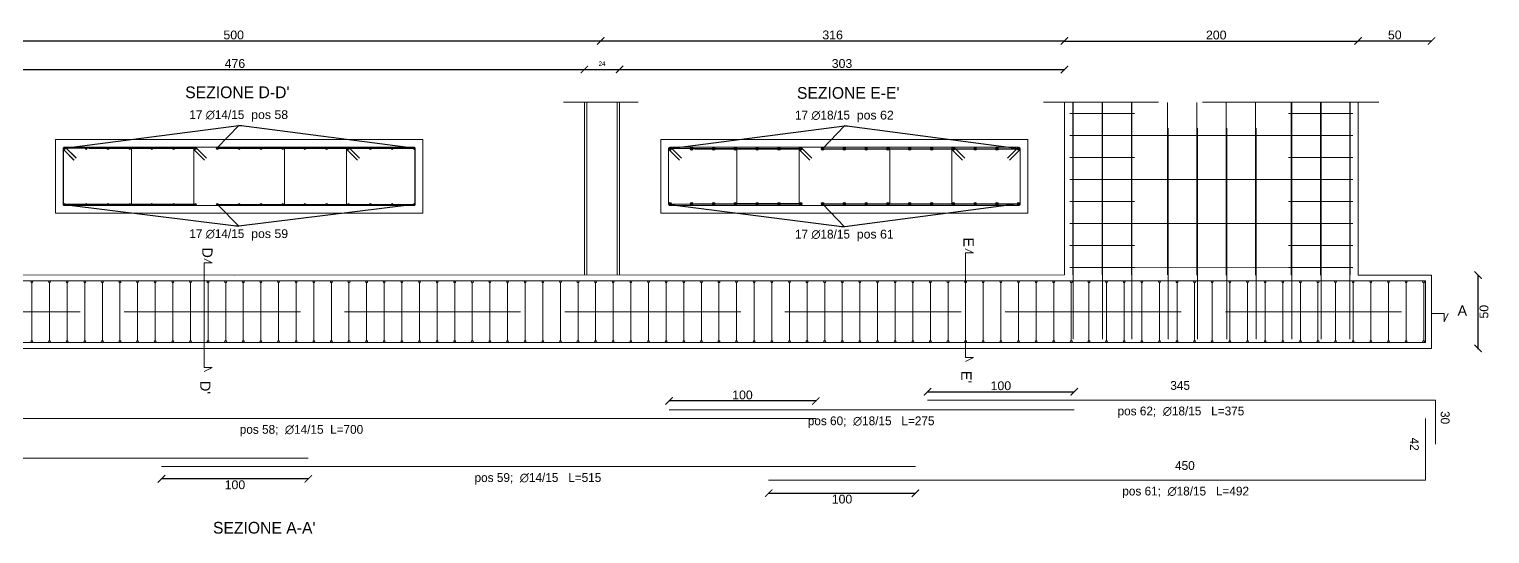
# Model space of a CAD drawing. Header units: millimetres. Extents: x 1415 to 3549, y 2194 to 4677.
# Drawn here: x 1766.54 to 1776.48, y 2323.26 to 2326.69 of the extents above; entities that cross this region are included whole.
import ezdxf
from ezdxf import colors
from ezdxf.entities.mleader import LeaderData, LeaderLine
from ezdxf.math import Vec2, Vec3

# ---------------------------------------------------------------- set-up
doc = ezdxf.new("R2010")
doc.units = ezdxf.units.MM
doc.linetypes.add('ACAD_ISO02W100', pattern=[15, 12, -3])
doc.layers.get('0').update_dxf_attribs({"plot": 0})
for name, color, linetype, lineweight in [('armature longitudinali', 5, 'Continuous', 9), ('Layer3', 7, 'Continuous', 15), ('Layer4', 7, 'Continuous', 15), ('quote', 252, 'Continuous', 5), ('sezione', 18, 'ACAD_ISO02W100', 20), ('staffe', 10, 'Continuous', 9)]:
    doc.layers.add(name, color=color, linetype=linetype, lineweight=lineweight)
doc.layers.add('linee invisibili', color=7, linetype='Continuous', plot=False)
doc.styles.add('per i setti', font='ARIALN.TTF')
doc.styles.get("Standard").update_dxf_attribs({"font": 'arial.ttf'})
doc.dimstyles.new('quote c.a 1 sezione setti', dxfattribs={"dimtxt": 0.03, "dimasz": 0.015, "dimexe": 0.0005, "dimexo": 0.0015, "dimgap": 0.025, "dimtad": 2, "dimtih": 1, "dimtoh": 1, "dimdec": 0, "dimlfac": 100, "dimzin": 0, "dimdsep": 46, "dimtxsty": 'Standard', "dimblk": 'ARCHTICK', "dimcen": 0, "dimclre": 252, "dimadec": 0, "dimazin": 2, "dimtfac": 1, "dimtdec": 0, "dimtofl": 0, "dimtmove": 0, "dimatfit": 3, "dimfxl": 0.0035, "dimfxlon": 1, "dimtolj": 1, "dimtzin": 0, "dimarcsym": 0})
doc.dimstyles.new('quote c.a 2', dxfattribs={"dimtxt": 0.06, "dimasz": 0.05, "dimexe": 0.0005, "dimexo": 0.0015, "dimgap": 0.01, "dimtad": 2, "dimdec": 0, "dimlfac": 100, "dimzin": 0, "dimdsep": 46, "dimtxsty": 'Standard', "dimblk": 'ARCHTICK', "dimcen": 0, "dimclre": 252, "dimadec": 0, "dimazin": 2, "dimtfac": 1, "dimtdec": 0, "dimtofl": 0, "dimtmove": 0, "dimatfit": 3, "dimfxl": 0.0035, "dimfxlon": 1, "dimtolj": 1, "dimtzin": 0, "dimarcsym": 0})

# ---------------------------------------------------------------- blocks, each defined once
blk = doc.blocks.new('*U1342')
at = {"layer": 'armature longitudinali', "transparency": 33554687}
h = blk.add_hatch(color=0, dxfattribs=at)
h.dxf.hatch_style = 1
h.paths.add_polyline_path([(0.007, 0.203, 1), (-0.007, 0.203, 1)])
h.paths.add_polyline_path([(0.007, -0.203, 1), (-0.007, -0.203, 1)])
at = {"layer": 'armature longitudinali'}
for centre in [(0, 0.203), (0, -0.203)]:
    blk.add_circle(centre, 0.007, dxfattribs=at)
blk = doc.blocks.new('*U1343')
at = {"layer": 'armature longitudinali', "color": 0, "linetype": 'ByBlock', "lineweight": -2, "transparency": 16777216}
for p in [(0, 0), (0.12, 0), (0.24, 0), (0.36, 0), (0.48, 0), (0.6, 0), (0.72, 0), (0.84, 0), (0.96, 0), (1.08, 0), (1.2, 0), (1.32, 0), (1.44, 0), (1.56, 0), (1.68, 0), (1.8, 0), (1.92, 0), (2.04, 0), (2.16, 0), (2.28, 0), (2.4, 0), (2.52, 0), (2.64, 0), (2.76, 0), (2.88, 0), (3, 0), (3.12, 0), (3.24, 0), (3.36, 0), (3.48, 0), (3.6, 0), (3.72, 0), (3.84, 0), (3.96, 0), (4.08, 0), (4.2, 0), (4.32, 0), (4.44, 0), (4.56, 0), (4.68, 0), (4.8, 0), (4.92, 0), (5.04, 0), (5.16, 0), (5.28, 0), (5.4, 0), (5.52, 0), (5.64, 0), (5.76, 0), (5.88, 0), (6, 0), (6.12, 0), (6.24, 0), (6.36, 0), (6.48, 0), (6.6, 0), (6.72, 0), (6.84, 0), (6.96, 0), (7.08, 0), (7.2, 0), (7.32, 0), (7.44, 0), (7.56, 0), (7.68, 0), (7.8, 0), (7.92, 0), (8.04, 0), (8.16, 0), (8.28, 0), (8.4, 0), (8.52, 0), (8.64, 0), (8.76, 0), (8.88, 0), (9, 0), (9.12, 0), (9.24, 0), (9.36, 0), (9.48, 0), (9.6, 0), (9.72, 0), (9.84, 0), (9.96, 0), (10.08, 0), (10.2, 0), (10.32, 0), (10.44, 0), (10.56, 0), (10.68, 0), (10.8, 0), (10.92, 0), (11.04, 0), (11.16, 0), (11.28, 0), (11.4, 0), (11.52, 0), (11.64, 0), (11.76, 0), (11.88, 0), (12, 0), (12.12, 0), (12.24, 0), (12.36, 0), (12.48, 0), (12.6, 0), (12.72, 0), (12.84, 0), (12.96, 0), (13.08, 0), (13.2, 0), (13.32, 0), (13.44, 0), (13.56, 0), (13.68, 0), (13.8, 0), (13.92, 0), (14.04, 0), (14.16, 0), (14.28, 0), (14.4, 0), (14.52, 0), (14.64, 0), (14.76, 0), (14.88, 0), (15, 0), (15.12, 0), (15.24, 0), (15.36, 0), (15.48, 0), (15.6, 0), (15.72, 0), (15.84, 0), (15.96, 0), (16.08, 0), (16.2, 0)]:
    blk.add_blockref('*U1342', p, dxfattribs=at)
blk = doc.blocks.new('*U1354')
at = {"layer": 'staffe'}
blk.add_lwpolyline([(-0.22, 0), (0.22, 0)], dxfattribs=at)
blk = doc.blocks.new('*U1355')
at = {"layer": 'Layer4', "color": 0, "linetype": 'ByBlock', "lineweight": -2, "transparency": 16777216}
for p in [(0, 1.05), (0, 0.9), (0, 0.75), (0, 0.6), (0, 0.45), (0, 0.3), (0, 0.15), (0, 0)]:
    blk.add_blockref('*U1354', p, dxfattribs=at)
blk = doc.blocks.new('*U1356')
at = {"layer": 'staffe'}
blk.add_lwpolyline([(-0.22, 0), (0.22, 0)], dxfattribs=at)
blk = doc.blocks.new('*U1357')
at = {"layer": 'Layer4', "color": 0, "linetype": 'ByBlock', "lineweight": -2, "transparency": 16777216}
for p in [(0, 1.05), (0, 0.9), (0, 0.75), (0, 0.6), (0, 0.45), (0, 0.3), (0, 0.15), (0, 0)]:
    blk.add_blockref('*U1356', p, dxfattribs=at)
blk = doc.blocks.new('*U1352')
at = {"layer": 'staffe'}
blk.add_lwpolyline([(-0.9644, 0), (0.9644, 0)], dxfattribs=at)
blk = doc.blocks.new('*U1353')
at = {"layer": 'Layer4', "color": 0, "linetype": 'ByBlock', "lineweight": -2, "transparency": 16777216}
for p in [(0, 0.9), (0, 0.6), (0, 0.3), (0, 0)]:
    blk.add_blockref('*U1352', p, dxfattribs=at)
blk = doc.blocks.new('*U1358')
at = {"layer": 'armature longitudinali', "lineweight": 5}
blk.add_lwpolyline([(0, 0.203), (0, -0.203)], dxfattribs=at)
blk = doc.blocks.new('*U1359')
at = {"layer": 'armature longitudinali', "color": 0, "linetype": 'ByBlock', "lineweight": -2, "transparency": 16777216}
for p in [(0, 0), (0.12, 0), (0.24, 0), (0.36, 0), (0.48, 0), (0.6, 0), (0.72, 0), (0.84, 0), (0.96, 0), (1.08, 0), (1.2, 0), (1.32, 0), (1.44, 0), (1.56, 0), (1.68, 0), (1.8, 0), (1.92, 0), (2.04, 0), (2.16, 0), (2.28, 0), (2.4, 0), (2.52, 0), (2.64, 0), (2.76, 0), (2.88, 0), (3, 0), (3.12, 0), (3.24, 0), (3.36, 0), (3.48, 0), (3.6, 0), (3.72, 0), (3.84, 0), (3.96, 0), (4.08, 0), (4.2, 0), (4.32, 0), (4.44, 0), (4.56, 0), (4.68, 0), (4.8, 0), (4.92, 0), (5.04, 0), (5.16, 0), (5.28, 0), (5.4, 0), (5.52, 0), (5.64, 0), (5.76, 0), (5.88, 0), (6, 0), (6.12, 0), (6.24, 0), (6.36, 0), (6.48, 0), (6.6, 0), (6.72, 0), (6.84, 0), (6.96, 0), (7.08, 0), (7.2, 0), (7.32, 0), (7.44, 0), (7.56, 0), (7.68, 0), (7.8, 0), (7.92, 0), (8.04, 0), (8.16, 0), (8.28, 0), (8.4, 0), (8.52, 0), (8.64, 0), (8.76, 0), (8.88, 0), (9, 0), (9.12, 0), (9.24, 0), (9.36, 0), (9.48, 0), (9.6, 0), (9.72, 0), (9.84, 0), (9.96, 0), (10.08, 0), (10.2, 0), (10.32, 0), (10.44, 0), (10.56, 0), (10.68, 0), (10.8, 0), (10.92, 0), (11.04, 0), (11.16, 0), (11.28, 0), (11.4, 0), (11.52, 0), (11.64, 0), (11.76, 0), (11.88, 0), (12, 0), (12.12, 0), (12.24, 0), (12.36, 0), (12.48, 0), (12.6, 0), (12.72, 0), (12.84, 0), (12.96, 0), (13.08, 0), (13.2, 0), (13.32, 0), (13.44, 0), (13.56, 0), (13.68, 0), (13.8, 0), (13.92, 0), (14.04, 0), (14.16, 0), (14.28, 0), (14.4, 0), (14.52, 0), (14.64, 0), (14.76, 0), (14.88, 0), (15, 0), (15.12, 0), (15.24, 0), (15.36, 0), (15.48, 0), (15.6, 0), (15.72, 0), (15.84, 0), (15.96, 0), (16.08, 0), (16.2, 0)]:
    blk.add_blockref('*U1358', p, dxfattribs=at)
blk = doc.blocks.new('*U1361')
at = {"layer": 'Layer4', "transparency": 33554687}
h = blk.add_hatch(color=256, dxfattribs=at)
h.dxf.hatch_style = 1
h.paths.add_polyline_path([(0.007, 0.191, 1), (-0.007, 0.191, 1)])
h = blk.add_hatch(color=256, dxfattribs=at)
h.dxf.hatch_style = 1
h.paths.add_polyline_path([(0.007, -0.191, 1), (-0.007, -0.191, 0.414214), (0, -0.198, 0.414214)])
at = {"layer": 'Layer4'}
for centre in [(0, 0.191), (0, -0.191)]:
    blk.add_circle(centre, 0.007, dxfattribs=at)
blk = doc.blocks.new('*U1362')
at = {"layer": 'armature longitudinali', "color": 0, "linetype": 'ByBlock', "lineweight": -2, "transparency": 16777216}
for p in [(0, 0), (0.1489, 0), (0.2978, 0), (0.4467, 0), (0.5956, 0), (0.7445, 0), (0.8934, 0), (1.0423, 0), (1.1912, 0), (1.3401, 0), (1.489, 0), (1.6379, 0), (1.7868, 0), (1.9357, 0), (2.0846, 0), (2.2335, 0), (2.3824, 0)]:
    blk.add_blockref('*U1361', p, dxfattribs=at)
blk = doc.blocks.new('_ArchTick')
at = {"color": 0, "linetype": 'ByBlock', "const_width": 0.15}
blk.add_lwpolyline([(-0.5, -0.5), (0.5, 0.5)], dxfattribs=at)
blk = doc.blocks.new('*D1368')
at = {"layer": 'Defpoints', "color": 0, "transparency": 16777216}
for p in [(1768.4364, 2323.7726), (1767.4364, 2323.7142), (1767.4364, 2323.6311)]:
    blk.add_point(p, dxfattribs=at)
at = {"layer": 'quote', "color": 252, "lineweight": -2, "transparency": 16777216}
for p, q in [((1767.4364, 2323.6346), (1767.4364, 2323.6306)), ((1768.4364, 2323.6346), (1768.4364, 2323.6306))]:
    blk.add_line(p, q, dxfattribs=at)
at = {"layer": 'quote', "color": 0, "linetype": 'Continuous', "lineweight": -2, "transparency": 16777216}
blk.add_line((1768.4364, 2323.6311), (1767.4364, 2323.6311), dxfattribs=at)
at = {"layer": 'quote', "color": 0, "lineweight": -2, "transparency": 16777216, "xscale": 0.05, "yscale": 0.05, "zscale": 0.05, "rotation": 180}
blk.add_blockref('_ArchTick', (1767.4364, 2323.6311), dxfattribs=at)
at = {"layer": 'quote', "color": 0, "lineweight": -2, "transparency": 16777216, "xscale": 0.05, "yscale": 0.05, "zscale": 0.05}
blk.add_blockref('_ArchTick', (1768.4364, 2323.6311), dxfattribs=at)
at = {"layer": 'quote', "color": 0, "transparency": 16777216, "insert": (1767.9364, 2323.5904), "char_height": 0.06, "attachment_point": 5}
blk.add_mtext('\\A1;100', dxfattribs=at)
blk = doc.blocks.new('*D1369')
at = {"layer": 'Defpoints', "color": 0, "transparency": 16777216}
for p in [(1770.8934, 2324.1614), (1770.8934, 2324.1005), (1771.8934, 2324.0422)]:
    blk.add_point(p, dxfattribs=at)
at = {"layer": 'quote', "color": 252, "lineweight": -2, "transparency": 16777216}
for p, q in [((1770.8934, 2324.1579), (1770.8934, 2324.1619)), ((1771.8934, 2324.1579), (1771.8934, 2324.1619))]:
    blk.add_line(p, q, dxfattribs=at)
at = {"layer": 'quote', "color": 0, "linetype": 'Continuous', "lineweight": -2, "transparency": 16777216}
blk.add_line((1771.8934, 2324.1614), (1770.8934, 2324.1614), dxfattribs=at)
at = {"layer": 'quote', "color": 0, "lineweight": -2, "transparency": 16777216, "xscale": 0.05, "yscale": 0.05, "zscale": 0.05, "rotation": 180}
blk.add_blockref('_ArchTick', (1770.8934, 2324.1614), dxfattribs=at)
at = {"layer": 'quote', "color": 0, "lineweight": -2, "transparency": 16777216, "xscale": 0.05, "yscale": 0.05, "zscale": 0.05}
blk.add_blockref('_ArchTick', (1771.8934, 2324.1614), dxfattribs=at)
at = {"layer": 'quote', "color": 0, "transparency": 16777216, "insert": (1771.3934, 2324.2021), "char_height": 0.06, "attachment_point": 5}
blk.add_mtext('\\A1;100', dxfattribs=at)
blk = doc.blocks.new('*D1370')
at = {"layer": 'Defpoints', "color": 0, "transparency": 16777216}
for p in [(1772.6536, 2324.1675), (1773.6536, 2324.2242), (1773.6536, 2324.1005)]:
    blk.add_point(p, dxfattribs=at)
at = {"layer": 'quote', "color": 252, "lineweight": -2, "transparency": 16777216}
for p, q in [((1772.6536, 2324.2207), (1772.6536, 2324.2247)), ((1773.6536, 2324.2207), (1773.6536, 2324.2247))]:
    blk.add_line(p, q, dxfattribs=at)
at = {"layer": 'quote', "color": 0, "linetype": 'Continuous', "lineweight": -2, "transparency": 16777216}
blk.add_line((1772.6536, 2324.2242), (1773.6536, 2324.2242), dxfattribs=at)
at = {"layer": 'quote', "color": 0, "lineweight": -2, "transparency": 16777216, "xscale": 0.05, "yscale": 0.05, "zscale": 0.05, "rotation": 180}
blk.add_blockref('_ArchTick', (1772.6536, 2324.2242), dxfattribs=at)
at = {"layer": 'quote', "color": 0, "lineweight": -2, "transparency": 16777216, "xscale": 0.05, "yscale": 0.05, "zscale": 0.05}
blk.add_blockref('_ArchTick', (1773.6536, 2324.2242), dxfattribs=at)
at = {"layer": 'quote', "color": 0, "transparency": 16777216, "insert": (1773.1536, 2324.2648), "char_height": 0.06, "attachment_point": 5}
blk.add_mtext('\\A1;100', dxfattribs=at)
blk = doc.blocks.new('*D1371')
at = {"layer": 'Defpoints', "color": 0, "transparency": 16777216}
for p in [(1772.5715, 2323.7142), (1771.5715, 2323.6222), (1772.5715, 2323.5334)]:
    blk.add_point(p, dxfattribs=at)
at = {"layer": 'quote', "color": 252, "lineweight": -2, "transparency": 16777216}
for p, q in [((1771.5715, 2323.5369), (1771.5715, 2323.5329)), ((1772.5715, 2323.5369), (1772.5715, 2323.5329))]:
    blk.add_line(p, q, dxfattribs=at)
at = {"layer": 'quote', "color": 0, "linetype": 'Continuous', "lineweight": -2, "transparency": 16777216}
blk.add_line((1771.5715, 2323.5334), (1772.5715, 2323.5334), dxfattribs=at)
at = {"layer": 'quote', "color": 0, "lineweight": -2, "transparency": 16777216, "xscale": 0.05, "yscale": 0.05, "zscale": 0.05, "rotation": 180}
blk.add_blockref('_ArchTick', (1771.5715, 2323.5334), dxfattribs=at)
at = {"layer": 'quote', "color": 0, "lineweight": -2, "transparency": 16777216, "xscale": 0.05, "yscale": 0.05, "zscale": 0.05}
blk.add_blockref('_ArchTick', (1772.5715, 2323.5334), dxfattribs=at)
at = {"layer": 'quote', "color": 0, "transparency": 16777216, "insert": (1772.0715, 2323.4928), "char_height": 0.06, "attachment_point": 5}
blk.add_mtext('\\A1;100', dxfattribs=at)
blk = doc.blocks.new('*D1374')
at = {"layer": 'Defpoints', "color": 0, "transparency": 16777216}
for p in [(1776.0866, 2325.0191), (1776.4037, 2325.0191), (1776.0866, 2324.5191)]:
    blk.add_point(p, dxfattribs=at)
at = {"layer": 'quote', "color": 252, "lineweight": -2, "transparency": 16777216}
for p, q in [((1776.4002, 2325.0191), (1776.4042, 2325.0191)), ((1776.4002, 2324.5191), (1776.4042, 2324.5191))]:
    blk.add_line(p, q, dxfattribs=at)
at = {"layer": 'quote', "color": 0, "linetype": 'Continuous', "lineweight": -2, "transparency": 16777216}
blk.add_line((1776.4037, 2324.5191), (1776.4037, 2325.0191), dxfattribs=at)
at = {"layer": 'quote', "color": 0, "lineweight": -2, "transparency": 16777216, "xscale": 0.05, "yscale": 0.05, "zscale": 0.05}
for p, rotation in [((1776.4037, 2325.0191), 90), ((1776.4037, 2324.5191), 270)]:
    blk.add_blockref('_ArchTick', p, dxfattribs=dict(at, rotation=rotation))
at = {"layer": 'quote', "color": 0, "transparency": 16777216, "insert": (1776.4443, 2324.7691), "char_height": 0.06, "attachment_point": 5, "rotation": 90}
blk.add_mtext('\\A1;50', dxfattribs=at)
blk = doc.blocks.new('*D1376')
at = {"layer": 'Defpoints', "color": 0, "transparency": 16777216}
for p in [(1770.4281, 2326.6126), (1765.4281, 2326.1949), (1770.4281, 2326.1949)]:
    blk.add_point(p, dxfattribs=at)
at = {"layer": 'quote', "color": 252, "lineweight": -2, "transparency": 16777216}
for p, q in [((1765.4281, 2326.6091), (1765.4281, 2326.6131)), ((1770.4281, 2326.6091), (1770.4281, 2326.6131))]:
    blk.add_line(p, q, dxfattribs=at)
at = {"layer": 'quote', "color": 0, "linetype": 'Continuous', "lineweight": -2, "transparency": 16777216}
blk.add_line((1765.4281, 2326.6126), (1770.4281, 2326.6126), dxfattribs=at)
at = {"layer": 'quote', "color": 0, "lineweight": -2, "transparency": 16777216, "xscale": 0.05, "yscale": 0.05, "zscale": 0.05, "rotation": 180}
blk.add_blockref('_ArchTick', (1765.4281, 2326.6126), dxfattribs=at)
at = {"layer": 'quote', "color": 0, "lineweight": -2, "transparency": 16777216, "xscale": 0.05, "yscale": 0.05, "zscale": 0.05}
blk.add_blockref('_ArchTick', (1770.4281, 2326.6126), dxfattribs=at)
at = {"layer": 'quote', "color": 0, "transparency": 16777216, "insert": (1767.9281, 2326.6533), "char_height": 0.06, "attachment_point": 5}
blk.add_mtext('\\A1;500', dxfattribs=at)
blk = doc.blocks.new('*D1377')
at = {"layer": 'Defpoints', "color": 0, "transparency": 16777216}
for p in [(1773.5866, 2326.6126), (1770.4281, 2326.1949), (1773.5866, 2326.1949)]:
    blk.add_point(p, dxfattribs=at)
at = {"layer": 'quote', "color": 252, "lineweight": -2, "transparency": 16777216}
for p, q in [((1770.4281, 2326.6091), (1770.4281, 2326.6131)), ((1773.5866, 2326.6091), (1773.5866, 2326.6131))]:
    blk.add_line(p, q, dxfattribs=at)
at = {"layer": 'quote', "color": 0, "linetype": 'Continuous', "lineweight": -2, "transparency": 16777216}
blk.add_line((1770.4281, 2326.6126), (1773.5866, 2326.6126), dxfattribs=at)
at = {"layer": 'quote', "color": 0, "lineweight": -2, "transparency": 16777216, "xscale": 0.05, "yscale": 0.05, "zscale": 0.05, "rotation": 180}
blk.add_blockref('_ArchTick', (1770.4281, 2326.6126), dxfattribs=at)
at = {"layer": 'quote', "color": 0, "lineweight": -2, "transparency": 16777216, "xscale": 0.05, "yscale": 0.05, "zscale": 0.05}
blk.add_blockref('_ArchTick', (1773.5866, 2326.6126), dxfattribs=at)
at = {"layer": 'quote', "color": 0, "transparency": 16777216, "insert": (1772.0074, 2326.6533), "char_height": 0.06, "attachment_point": 5}
blk.add_mtext('\\A1;316', dxfattribs=at)
blk = doc.blocks.new('*D1378')
at = {"layer": 'Defpoints', "color": 0, "transparency": 16777216}
for p in [(1775.5866, 2326.6121), (1773.5866, 2326.1949), (1775.5866, 2326.1946)]:
    blk.add_point(p, dxfattribs=at)
at = {"layer": 'quote', "color": 252, "lineweight": -2, "transparency": 16777216}
for p, q in [((1773.5866, 2326.6086), (1773.5866, 2326.6126)), ((1775.5866, 2326.6086), (1775.5866, 2326.6126))]:
    blk.add_line(p, q, dxfattribs=at)
at = {"layer": 'quote', "color": 0, "linetype": 'Continuous', "lineweight": -2, "transparency": 16777216}
blk.add_line((1773.5866, 2326.6121), (1775.5866, 2326.6121), dxfattribs=at)
at = {"layer": 'quote', "color": 0, "lineweight": -2, "transparency": 16777216, "xscale": 0.05, "yscale": 0.05, "zscale": 0.05, "rotation": 180}
blk.add_blockref('_ArchTick', (1773.5866, 2326.6121), dxfattribs=at)
at = {"layer": 'quote', "color": 0, "lineweight": -2, "transparency": 16777216, "xscale": 0.05, "yscale": 0.05, "zscale": 0.05}
blk.add_blockref('_ArchTick', (1775.5866, 2326.6121), dxfattribs=at)
at = {"layer": 'quote', "color": 0, "transparency": 16777216, "insert": (1774.6205, 2326.6528), "char_height": 0.06, "attachment_point": 5}
blk.add_mtext('\\A1;200', dxfattribs=at)
blk = doc.blocks.new('*D1379')
at = {"layer": 'Defpoints', "color": 0, "transparency": 16777216}
for p in [(1776.0866, 2326.6126), (1775.5866, 2326.1949), (1776.0866, 2325.0191)]:
    blk.add_point(p, dxfattribs=at)
at = {"layer": 'quote', "color": 252, "lineweight": -2, "transparency": 16777216}
for p, q in [((1775.5866, 2326.6091), (1775.5866, 2326.6131)), ((1776.0866, 2326.6091), (1776.0866, 2326.6131))]:
    blk.add_line(p, q, dxfattribs=at)
at = {"layer": 'quote', "color": 0, "linetype": 'Continuous', "lineweight": -2, "transparency": 16777216}
blk.add_line((1775.5866, 2326.6126), (1776.0866, 2326.6126), dxfattribs=at)
at = {"layer": 'quote', "color": 0, "lineweight": -2, "transparency": 16777216, "xscale": 0.05, "yscale": 0.05, "zscale": 0.05, "rotation": 180}
blk.add_blockref('_ArchTick', (1775.5866, 2326.6126), dxfattribs=at)
at = {"layer": 'quote', "color": 0, "lineweight": -2, "transparency": 16777216, "xscale": 0.05, "yscale": 0.05, "zscale": 0.05}
blk.add_blockref('_ArchTick', (1776.0866, 2326.6126), dxfattribs=at)
at = {"layer": 'quote', "color": 0, "transparency": 16777216, "insert": (1775.8366, 2326.6533), "char_height": 0.06, "attachment_point": 5}
blk.add_mtext('\\A1;50', dxfattribs=at)
blk = doc.blocks.new('*D1382')
at = {"layer": 'Defpoints', "color": 0, "transparency": 16777216}
for p in [(1770.3164, 2326.4182), (1765.5564, 2326.1949), (1770.3164, 2326.1949)]:
    blk.add_point(p, dxfattribs=at)
at = {"layer": 'quote', "color": 252, "lineweight": -2, "transparency": 16777216}
for p, q in [((1765.5564, 2326.4147), (1765.5564, 2326.4187)), ((1770.3164, 2326.4147), (1770.3164, 2326.4187))]:
    blk.add_line(p, q, dxfattribs=at)
at = {"layer": 'quote', "color": 0, "linetype": 'Continuous', "lineweight": -2, "transparency": 16777216}
blk.add_line((1765.5564, 2326.4182), (1770.3164, 2326.4182), dxfattribs=at)
at = {"layer": 'quote', "color": 0, "lineweight": -2, "transparency": 16777216, "xscale": 0.05, "yscale": 0.05, "zscale": 0.05, "rotation": 180}
blk.add_blockref('_ArchTick', (1765.5564, 2326.4182), dxfattribs=at)
at = {"layer": 'quote', "color": 0, "lineweight": -2, "transparency": 16777216, "xscale": 0.05, "yscale": 0.05, "zscale": 0.05}
blk.add_blockref('_ArchTick', (1770.3164, 2326.4182), dxfattribs=at)
at = {"layer": 'quote', "color": 0, "transparency": 16777216, "insert": (1767.9364, 2326.4588), "char_height": 0.06, "attachment_point": 5}
blk.add_mtext('\\A1;476', dxfattribs=at)
blk = doc.blocks.new('*D1383')
at = {"layer": 'Defpoints', "color": 0, "transparency": 16777216}
for p in [(1770.5564, 2326.4182), (1770.3164, 2326.1949), (1770.5564, 2326.1949)]:
    blk.add_point(p, dxfattribs=at)
at = {"layer": 'quote', "color": 252, "lineweight": -2, "transparency": 16777216}
for p, q in [((1770.3164, 2326.4147), (1770.3164, 2326.4187)), ((1770.5564, 2326.4147), (1770.5564, 2326.4187))]:
    blk.add_line(p, q, dxfattribs=at)
at = {"layer": 'quote', "color": 0, "linetype": 'Continuous', "lineweight": -2, "transparency": 16777216}
blk.add_line((1770.3164, 2326.4182), (1770.5564, 2326.4182), dxfattribs=at)
at = {"layer": 'quote', "color": 0, "lineweight": -2, "transparency": 16777216, "xscale": 0.015, "yscale": 0.015, "zscale": 0.015, "rotation": 180}
blk.add_blockref('_ArchTick', (1770.3164, 2326.4182), dxfattribs=at)
at = {"layer": 'quote', "color": 0, "lineweight": -2, "transparency": 16777216, "xscale": 0.015, "yscale": 0.015, "zscale": 0.015}
blk.add_blockref('_ArchTick', (1770.5564, 2326.4182), dxfattribs=at)
at = {"layer": 'quote', "color": 0, "transparency": 16777216, "insert": (1770.4364, 2326.4582), "char_height": 0.03, "attachment_point": 5}
blk.add_mtext('\\A1;24', dxfattribs=at)
blk = doc.blocks.new('*D1384')
at = {"layer": 'Defpoints', "color": 0, "transparency": 16777216}
for p in [(1773.5866, 2326.4182), (1770.5564, 2326.1949), (1773.5866, 2326.1948)]:
    blk.add_point(p, dxfattribs=at)
at = {"layer": 'quote', "color": 252, "lineweight": -2, "transparency": 16777216}
for p, q in [((1770.5564, 2326.4147), (1770.5564, 2326.4187)), ((1773.5866, 2326.4147), (1773.5866, 2326.4187))]:
    blk.add_line(p, q, dxfattribs=at)
at = {"layer": 'quote', "color": 0, "linetype": 'Continuous', "lineweight": -2, "transparency": 16777216}
blk.add_line((1770.5564, 2326.4182), (1773.5866, 2326.4182), dxfattribs=at)
at = {"layer": 'quote', "color": 0, "lineweight": -2, "transparency": 16777216, "xscale": 0.05, "yscale": 0.05, "zscale": 0.05, "rotation": 180}
blk.add_blockref('_ArchTick', (1770.5564, 2326.4182), dxfattribs=at)
at = {"layer": 'quote', "color": 0, "lineweight": -2, "transparency": 16777216, "xscale": 0.05, "yscale": 0.05, "zscale": 0.05}
blk.add_blockref('_ArchTick', (1773.5866, 2326.4182), dxfattribs=at)
at = {"layer": 'quote', "color": 0, "transparency": 16777216, "insert": (1772.0715, 2326.4588), "char_height": 0.06, "attachment_point": 5}
blk.add_mtext('\\A1;303', dxfattribs=at)
blk = doc.blocks.new('*U1413')
at = {"layer": 'Layer4', "transparency": 33554687}
h = blk.add_hatch(color=256, dxfattribs=at)
h.dxf.hatch_style = 1
h.paths.add_polyline_path([(0.01, 0.1878, 1), (-0.01, 0.1878, 1)])
h = blk.add_hatch(color=256, dxfattribs=at)
h.dxf.hatch_style = 1
h.paths.add_polyline_path([(-0.01, -0.1878, 1), (0.01, -0.1878, 1)])
at = {"layer": 'Layer4'}
for centre in [(0, 0.1878), (0, -0.1878)]:
    blk.add_circle(centre, 0.01, dxfattribs=at)
blk = doc.blocks.new('*U1414')
at = {"layer": 'armature longitudinali', "color": 0, "linetype": 'ByBlock', "lineweight": -2, "transparency": 16777216}
for p in [(0, 0), (0.1485, 0), (0.297, 0), (0.4455, 0), (0.594, 0), (0.7425, 0), (0.891, 0), (1.0395, 0), (1.188, 0), (1.3365, 0), (1.485, 0), (1.6335, 0), (1.782, 0), (1.9305, 0), (2.079, 0), (2.2275, 0), (2.376, 0)]:
    blk.add_blockref('*U1413', p, dxfattribs=at)

msp = doc.modelspace()

# ---------------------------------------------------------------- hatches: boundary and pattern name
at = {"layer": 'Layer4'}
h = msp.add_hatch(dxfattribs=at)
h.set_pattern_fill('ANGLE', color=0)
h.set_pattern_definition([(0, (-0.4574, 0), (0, 6.985), [5.08, -1.905]), (90, (-0.4574, 0), (-6.985, 4e-16), [5.08, -1.905])])
h.paths.add_polyline_path([(1769.4622, 2326.4002), (1769.4622, 2326.5502), (1769.3756, 2326.5502)])

# ---------------------------------------------------------------- linework, layer by layer
at = {"layer": 'armature longitudinali'}
for points in [[(1770.3164, 2325.0186), (1770.3164, 2326.1949)], [(1770.3334, 2325.0186), (1770.3334, 2326.1949)], [(1770.5394, 2325.0187), (1770.5394, 2326.1949)], [(1770.5564, 2325.0187), (1770.5564, 2326.1949)], [(1773.5866, 2325.0192), (1773.5866, 2326.1949)], [(1773.6428, 2325.0192), (1773.6428, 2326.1947)], [(1773.646, 2324.5824), (1773.6461, 2326.1947)], [(1773.8428, 2325.0192), (1773.8428, 2326.1947)], [(1773.846, 2324.5824), (1773.8461, 2326.1947)], [(1774.0428, 2325.0192), (1774.0428, 2326.1947)], [(1774.046, 2324.5824), (1774.0461, 2326.1947)], [(1774.289, 2325.0192), (1774.289, 2326.1947)], [(1774.489, 2325.0191), (1774.489, 2326.1947)], [(1774.689, 2325.0191), (1774.689, 2326.1946)], [(1774.889, 2325.0191), (1774.889, 2326.1946)], [(1775.1316, 2325.0191), (1775.1316, 2326.1946)], [(1775.1348, 2324.5823), (1775.1349, 2326.1946)], [(1775.3316, 2325.0191), (1775.3316, 2326.1946)], [(1775.3348, 2324.5823), (1775.3349, 2326.1946)], [(1775.5308, 2324.5823), (1775.5309, 2326.1946)], [(1775.5316, 2325.0191), (1775.5316, 2326.1946)], [(1775.5866, 2325.0191), (1775.5866, 2326.1946)], [(1774.2922, 2324.5824), (1774.2923, 2326.0192)], [(1774.4922, 2324.5824), (1774.4923, 2326.0191)], [(1774.6922, 2324.5824), (1774.6923, 2326.0191)], [(1774.8922, 2324.5824), (1774.8923, 2326.0191)], [(1766.7153, 2325.9407), (1766.7153, 2325.4407), (1769.2153, 2325.4407), (1769.2153, 2325.9407), (1766.7153, 2325.9407)], [(1766.7693, 2325.8726), (1766.8402, 2325.802)], [(1766.7708, 2325.8717), (1766.8413, 2325.8008)], [(1766.7835, 2325.8867), (1766.8543, 2325.8162)], [(1766.7849, 2325.8858), (1766.8555, 2325.8149)], [(1767.6591, 2325.8717), (1767.7297, 2325.8008)], [(1767.6733, 2325.8858), (1767.7438, 2325.8149)], [(1768.7, 2325.8717), (1768.7705, 2325.8008)], [(1768.7141, 2325.8858), (1768.7846, 2325.8149)], [(1770.8378, 2325.9407), (1770.8378, 2325.4407), (1773.3378, 2325.4407), (1773.3378, 2325.9407), (1770.8378, 2325.9407)], [(1770.8933, 2325.8717), (1770.9639, 2325.8008)], [(1770.9075, 2325.8858), (1770.978, 2325.8149)], [(1771.7817, 2325.8717), (1771.8522, 2325.8008)], [(1771.7958, 2325.8858), (1771.8664, 2325.8149)], [(1772.8225, 2325.8717), (1772.8931, 2325.8008)], [(1772.8367, 2325.8858), (1772.9072, 2325.8149)], [(1773.2684, 2325.8855), (1773.1976, 2325.815)], [(1773.2826, 2325.8714), (1773.2117, 2325.8009)], [(1759.7864, 2324.5194), (1759.7864, 2325.0194), (1759.7864, 2324.5194), (1767.9364, 2324.5185)], [(1759.8264, 2324.9794), (1759.8264, 2324.5594), (1767.9364, 2324.5594)], [(1767.9365, 2325.0182), (1762.2864, 2325.0194)], [(1767.9365, 2324.9785), (1763.3757, 2324.9794)], [(1767.9365, 2325.0182), (1773.5866, 2325.0192)], [(1767.9365, 2324.9785), (1772.4973, 2324.9792)], [(1776.0866, 2324.5191), (1776.0866, 2325.0191), (1776.0866, 2324.5191), (1767.9366, 2324.5185)], [(1776.0466, 2324.9791), (1776.0466, 2324.5591), (1767.9366, 2324.5594)], [(1776.0466, 2324.5591), (1776.0466, 2324.9791), (1772.4973, 2324.9792)], [(1775.5866, 2325.0191), (1776.0866, 2325.0191)], [(1776.1136, 2323.8675), (1776.1136, 2324.1675), (1772.6536, 2324.1675)], [(1770.8934, 2324.1005), (1773.6536, 2324.1005)], [(1764.8934, 2324.0422), (1771.8934, 2324.0422)], [(1776.0466, 2324.0422), (1776.0466, 2323.6222), (1771.5715, 2323.6222)], [(1763.2833, 2323.7726), (1768.4364, 2323.7726)], [(1772.5715, 2323.7142), (1767.4364, 2323.7142)]]:
    msp.add_lwpolyline(points, dxfattribs=at)
for points in [[(1767.9653, 2325.4927), (1766.7743, 2325.4927, -0.414214), (1766.7673, 2325.4997), (1766.7673, 2325.8817, -0.414214), (1766.7743, 2325.8887), (1767.9653, 2325.8887), (1769.1563, 2325.8887, -0.414214), (1769.1633, 2325.8817), (1769.1633, 2325.4997, -0.414214), (1769.1563, 2325.4927)], [(1767.2328, 2325.8787), (1767.2328, 2325.5027, -0.414214), (1767.2228, 2325.4927), (1766.7779, 2325.4927, -0.414214), (1766.7679, 2325.5027), (1766.7679, 2325.8787, -0.414214), (1766.7779, 2325.8887), (1767.2228, 2325.8887, -0.414214)], [(1768.2736, 2325.8787), (1768.2736, 2325.5027, -0.414214), (1768.2636, 2325.4927), (1767.6662, 2325.4927, -0.414214), (1767.6562, 2325.5027), (1767.6562, 2325.8787, -0.414214), (1767.6662, 2325.8887), (1768.2636, 2325.8887, -0.414214)], [(1768.697, 2325.8787), (1768.697, 2325.5027, 0.414214), (1768.707, 2325.4927), (1769.152, 2325.4927, 0.414214), (1769.162, 2325.5027), (1769.162, 2325.8787, 0.414214), (1769.152, 2325.8887), (1768.707, 2325.8887, 0.414214)], [(1772.0878, 2325.4927), (1770.9018, 2325.4927, -0.414214), (1770.8898, 2325.5047), (1770.8898, 2325.8767, -0.414214), (1770.9018, 2325.8887), (1772.0878, 2325.8887), (1773.2738, 2325.8887, -0.414214), (1773.2858, 2325.8767), (1773.2858, 2325.5047, -0.414214), (1773.2738, 2325.4927)], [(1771.3553, 2325.8787), (1771.3553, 2325.5027, -0.414214), (1771.3453, 2325.4927), (1770.9004, 2325.4927, -0.414214), (1770.8904, 2325.5027), (1770.8904, 2325.8787, -0.414214), (1770.9004, 2325.8887), (1771.3453, 2325.8887, -0.414214)], [(1772.3962, 2325.8787), (1772.3962, 2325.5027, -0.414214), (1772.3862, 2325.4927), (1771.7888, 2325.4927, -0.414214), (1771.7788, 2325.5027), (1771.7788, 2325.8787, -0.414214), (1771.7888, 2325.8887), (1772.3862, 2325.8887, -0.414214)], [(1772.8196, 2325.8787), (1772.8196, 2325.5027, 0.414214), (1772.8296, 2325.4927), (1773.2745, 2325.4927, 0.414214), (1773.2845, 2325.5027), (1773.2845, 2325.8787, 0.414214), (1773.2745, 2325.8887), (1772.8296, 2325.8887, 0.414214)]]:
    msp.add_lwpolyline(points, format="xyb", close=True, dxfattribs=at)
for centre, start, end in [((1766.7764, 2325.8796), 45, 225.28425), ((1767.6662, 2325.8787), 44.71575, 225), ((1768.707, 2325.8787), 44.71575, 225), ((1770.9004, 2325.8787), 44.71575, 225), ((1771.7888, 2325.8787), 44.71575, 225), ((1772.8296, 2325.8787), 44.71575, 225), ((1773.2755, 2325.8785), 314.71575, 135)]:
    msp.add_arc(centre, 0.01, start, end, dxfattribs=at)
at = {"layer": 'sezione'}
for p, q in [((1772.9113, 2325.198), (1772.967, 2325.1705)), ((1772.967, 2325.1705), (1772.9118, 2325.1705)), ((1767.7266, 2325.1294), (1767.7823, 2325.1019)), ((1767.7823, 2325.1019), (1767.727, 2325.1019)), ((1776.1994, 2324.756), (1776.1723, 2324.701)), ((1772.9117, 2324.4307), (1772.9667, 2324.4578)), ((1767.727, 2324.3621), (1767.782, 2324.3892))]:
    msp.add_line(p, q, dxfattribs=at)
at = {"layer": 'sezione', "ltscale": 0.1}
for p, q in [((1772.9118, 2325.1705), (1772.9117, 2324.5435)), ((1767.727, 2325.1019), (1767.727, 2324.4749)), ((1759.6826, 2324.7694), (1776.0866, 2324.7691))]:
    msp.add_line(p, q, dxfattribs=at)
for points in [[(1770.682, 2326.1949), (1770.682, 2326.1949), (1770.1742, 2326.1949)], [(1775.7277, 2326.1949), (1775.7277, 2326.1949), (1773.4444, 2326.1949)]]:
    msp.add_lwpolyline(points, dxfattribs=at)
at = {"layer": 'sezione', "ltscale": 0.2}
for points in [[(1776.0866, 2324.7561), (1776.1723, 2324.756), (1776.1723, 2324.701), (1776.1803, 2324.7172)], [(1767.727, 2324.4749), (1767.727, 2324.3891), (1767.782, 2324.3892), (1767.7657, 2324.3812)], [(1772.9117, 2324.5435), (1772.9117, 2324.4577), (1772.9667, 2324.4578), (1772.9505, 2324.4498)]]:
    msp.add_lwpolyline(points, dxfattribs=at)

# ---------------------------------------------------------------- block references
at = {"layer": 'armature longitudinali'}
for name, p in [('*U1362', (1766.7743, 2325.6907)), ('*U1414', (1770.8995, 2325.6907)), ('*U1343', (1759.8334, 2324.7694)), ('*U1359', (1759.8334, 2324.7694))]:
    msp.add_blockref(name, p, dxfattribs=at)
at = {"layer": 'Layer4', "rotation": 359.9977645452689}
msp.add_blockref('*U1357', (1773.8428, 2325.0692), dxfattribs=at)
at = {"layer": 'Layer4', "xscale": -1, "rotation": 359.9977645452689}
for name, p in [('*U1355', (1775.3316, 2325.0691)), ('*U1353', (1774.5872, 2325.0691))]:
    msp.add_blockref(name, p, dxfattribs=at)

# ---------------------------------------------------------------- texts
at = {"layer": 'Layer3', "char_height": 0.08, "attachment_point": 1}
for s, insert in [("\\pxqc;{\\fBahnschrift Light|b0|i0|c0|p34;SEZIONE D-D'}", (1767.2567, 2326.3032)), ("\\pxqc;{\\fBahnschrift Light|b0|i0|c0|p34;SEZIONE E-E'}", (1771.4175, 2326.2989))]:
    msp.add_mtext_dynamic_manual_height_columns(s, width=1.392071, gutter_width=12.5, heights=[0], dxfattribs=dict(at, insert=insert))
at = {"layer": 'linee invisibili', "insert": (1767.4399, 2323.3382), "char_height": 0.08, "attachment_point": 1}
msp.add_mtext_dynamic_manual_height_columns("\\pxqc;{\\fBahnschrift Light|b0|i0|c0|p34;SEZIONE A-A'}", width=1.392071, gutter_width=12.5, heights=[0], dxfattribs=at)
at = {"layer": 'quote', "char_height": 0.06, "attachment_point": 1, "style": 'per i setti'}
for s, width, insert in [('{\\fBahnschrift Light|b0|i0|c0|p34;345}', 0.220395, (1774.3077, 2324.2971)), ('\\pxqc;{\\fBahnschrift Light|b0|i0|c0|p34;pos 60;  ∅18/15   L=275}', 1.248062, (1771.6458, 2324.0562)), ('\\pxqc;{\\fBahnschrift Light|b0|i0|c0|p34;pos 62;  ∅18/15   L=375}', 1.248062, (1773.7559, 2324.1232)), ('\\pxqc;{\\fBahnschrift Light|b0|i0|c0|p34;pos 58;  ∅14/15  L=700}', 1.248062, (1767.7657, 2323.9979)), ('\\pxqc;{\\fBahnschrift Light|b0|i0|c0|p34;pos 59;  ∅14/15   L=515}', 1.248062, (1769.3763, 2323.6699)), ('{\\fBahnschrift Light|b0|i0|c0|p34;450}', 0.220395, (1774.34, 2323.7518)), ('\\pxqc;{\\fBahnschrift Light|b0|i0|c0|p34;pos 61;  ∅18/15   L=492}', 1.248062, (1773.7882, 2323.5779))]:
    msp.add_mtext_dynamic_manual_height_columns(s, width=width, gutter_width=12.5, heights=[0], dxfattribs=dict(at, insert=insert))
at = {"layer": 'quote', "char_height": 0.06, "attachment_point": 7, "rotation": 270, "style": 'per i setti'}
for s, insert in [('{\\fBahnschrift Light|b0|i0|c0|p34;30}', (1776.1491, 2324.0927)), ('{\\fBahnschrift Light|b0|i0|c0|p34;42}', (1775.9401, 2323.9119))]:
    msp.add_mtext_dynamic_manual_height_columns(s, width=0.220395, gutter_width=12.5, heights=[0], dxfattribs=dict(at, insert=insert))
at = {"layer": 'sezione', "char_height": 0.07, "attachment_point": 1, "rotation": 269.99874}
for s, insert in [('E', (1772.9686, 2325.2749)), ('D', (1767.7838, 2325.2063)), ("E'", (1772.9544, 2324.3662)), ("D'", (1767.7697, 2324.2976))]:
    msp.add_mtext_dynamic_manual_height_columns(s, width=40.648423, gutter_width=12.5, heights=[0], dxfattribs=dict(at, insert=insert))
at = {"layer": 'sezione', "insert": (1776.2639, 2324.8118), "char_height": 0.07, "attachment_point": 1}
msp.add_mtext_dynamic_manual_height_columns('A', width=40.648423, gutter_width=12.5, heights=[0], dxfattribs=at)

# ---------------------------------------------------------------- dimensions: what is measured, and where the dimension line sits
at = {"layer": 'quote'}
for base, p1, p2, dimstyle, picture, middle in [((1770.4281, 2326.6126), (1765.4281, 2326.1949), (1770.4281, 2326.1949), 'quote c.a 2', '*D1376', (1767.9281, 2326.6533)), ((1773.5866, 2326.6126), (1770.4281, 2326.1949), (1773.5866, 2326.1949), 'quote c.a 2', '*D1377', (1772.0074, 2326.6533)), ((1776.0866, 2326.6126), (1775.5866, 2326.1949), (1776.0866, 2325.0191), 'quote c.a 2', '*D1379', (1775.8366, 2326.6533)), ((1770.3164, 2326.4182), (1765.5564, 2326.1949), (1770.3164, 2326.1949), 'quote c.a 2', '*D1382', (1767.9364, 2326.4588)), ((1770.5564, 2326.4182), (1770.3164, 2326.1949), (1770.5564, 2326.1949), 'quote c.a 1 sezione setti', '*D1383', (1770.4364, 2326.4582)), ((1773.5866, 2326.4182), (1770.5564, 2326.1949), (1773.5866, 2326.1948), 'quote c.a 2', '*D1384', (1772.0715, 2326.4588)), ((1773.6536, 2324.2242), (1772.6536, 2324.1675), (1773.6536, 2324.1005), 'quote c.a 2', '*D1370', (1773.1536, 2324.2648)), ((1770.8934, 2324.1614), (1771.8934, 2324.0422), (1770.8934, 2324.1005), 'quote c.a 2', '*D1369', (1771.3934, 2324.2021)), ((1767.4364, 2323.6311), (1768.4364, 2323.7726), (1767.4364, 2323.7142), 'quote c.a 2', '*D1368', (1767.9364, 2323.5904)), ((1772.5715, 2323.5334), (1771.5715, 2323.6222), (1772.5715, 2323.7142), 'quote c.a 2', '*D1371', (1772.0715, 2323.4928))]:
    dim = msp.add_linear_dim(base=base, p1=p1, p2=p2, dimstyle=dimstyle, dxfattribs=at)
    dim.commit()
    dim.dimension.update_dxf_attribs({"geometry": picture, "text_midpoint": middle})
dim = msp.add_linear_dim(base=(1775.5866, 2326.6121), p1=(1773.5866, 2326.1949), p2=(1775.5866, 2326.1946), dimstyle='quote c.a 2', dxfattribs=at)
dim.commit()
dim.dimension.update_dxf_attribs({"geometry": '*D1378', "text_midpoint": (1774.6205, 2326.6121), "dimtype": 160})
dim = msp.add_linear_dim(base=(1776.4037, 2325.0191), p1=(1776.0866, 2324.5191), p2=(1776.0866, 2325.0191), angle=90, dimstyle='quote c.a 2', dxfattribs=at)
dim.commit()
dim.dimension.update_dxf_attribs({"geometry": '*D1374', "text_midpoint": (1776.4443, 2324.7691)})

# ---------------------------------------------------------------- leaders
ml = msp.add_multileader_mtext('Standard', dxfattribs=at)
ml.set_content('\\A1;{\\fBahnschrift Light|b0|i0|c0|p34;17 ∅14/15} {\\A0; pos 58}', color=256)
ml.set_leader_properties()
ml.build(insert=Vec2(0, 0))
ml.multileader.update_dxf_attribs({"text_attachment_direction": 1, "dogleg_length": 0.1523, "arrow_head_size": 0.02})
ctx = ml.context
ctx.base_point, ctx.char_height, ctx.arrow_head_size, ctx.landing_gap_size, ctx.plane_origin = Vec3(1767.9623, 2326.0373), 0.06, 0.02, 0.02, Vec3(1766.7743, 2325.8847)
ctx.text_align_type = 1
notes = []
notes.append((ctx, [(0, (1, 1, 0), (1767.9623, 2326.0373), (1, 0), 0.021, [(16, [(1766.9228, 2325.8817), (1767.0721, 2325.8817), (1767.3699, 2325.8817), (1767.5168, 2325.8817), (1767.6653, 2325.8817), (1767.221, 2325.8817), (1766.7743, 2325.8817), (1767.9623, 2326.0373), (1767.8138, 2325.8817), (1767.9623, 2325.8817), (1768.1108, 2325.8817), (1768.2593, 2325.8817), (1768.4078, 2325.8817), (1768.5563, 2325.8817), (1768.7048, 2325.8817), (1768.8533, 2325.8817), (1769.0018, 2325.8817), (1769.1503, 2325.8817)], 0, [])])]))
ctx.mtext.insert, ctx.mtext.width, ctx.mtext.defined_height, ctx.mtext.alignment, ctx.mtext.flow_direction = Vec3(1767.9623, 2326.141), 0.771697, 0.0683, 2, 5
ml = msp.add_multileader_mtext('Standard', dxfattribs=at)
ml.set_content('\\A1;{\\fBahnschrift Light|b0|i0|c0|p34;17 ∅18/15} {\\A0; pos 62}', color=256)
ml.set_leader_properties()
ml.build(insert=Vec2(0, 0))
ml.multileader.update_dxf_attribs({"text_attachment_direction": 1, "dogleg_length": 0.1523, "arrow_head_size": 0.02})
ctx = ml.context
ctx.base_point, ctx.char_height, ctx.arrow_head_size, ctx.landing_gap_size, ctx.plane_origin = Vec3(1772.0875, 2326.034), 0.06, 0.02, 0.02, Vec3(1770.8995, 2325.8815)
ctx.text_align_type = 1
notes.append((ctx, [(0, (1, 1, 0), (1772.0875, 2326.034), (1, 0), 0.021, [(16, [(1771.048, 2325.8785), (1771.1965, 2325.8785), (1771.4935, 2325.8785), (1771.642, 2325.8785), (1771.7905, 2325.8785), (1771.345, 2325.8785), (1770.8995, 2325.8815), (1772.0875, 2326.034), (1771.939, 2325.8785), (1772.0875, 2325.8785), (1772.236, 2325.8785), (1772.3845, 2325.8785), (1772.533, 2325.8785), (1772.6815, 2325.8785), (1772.83, 2325.8785), (1772.9785, 2325.8785), (1773.127, 2325.8785), (1773.2755, 2325.8785)], 0, [])])]))
ctx.mtext.insert, ctx.mtext.width, ctx.mtext.defined_height, ctx.mtext.alignment, ctx.mtext.flow_direction = Vec3(1772.0875, 2326.1378), 0.753955, 0.0683, 2, 5
ml = msp.add_multileader_mtext('Standard', dxfattribs=at)
ml.set_content('\\A1;{\\fBahnschrift Light|b0|i0|c0|p34;17 ∅14/15} {\\A0; pos 59}', color=256)
ml.set_leader_properties()
ml.build(insert=Vec2(0, 0))
ml.multileader.update_dxf_attribs({"text_attachment_direction": 1, "dogleg_length": 0.1523, "arrow_head_size": 0.02})
ctx = ml.context
ctx.base_point, ctx.char_height, ctx.arrow_head_size, ctx.landing_gap_size, ctx.plane_origin = Vec3(1767.9623, 2325.2269), 0.06, 0.02, 0.02, Vec3(1766.7743, 2325.5032)
ctx.text_align_type = 1
notes.append((ctx, [(0, (1, 1, 0), (1767.9623, 2325.3507), (-1, 0), 0.021, [(16, [(1766.9232, 2325.4997), (1767.0721, 2325.4997), (1767.3699, 2325.4997), (1767.5188, 2325.4997), (1767.6677, 2325.4997), (1767.221, 2325.4997), (1766.7743, 2325.4997), (1767.9623, 2325.3507), (1767.8166, 2325.4997), (1767.9655, 2325.4997), (1768.1144, 2325.4997), (1768.2633, 2325.4997), (1768.4122, 2325.4997), (1768.5611, 2325.4997), (1768.71, 2325.4997), (1768.8589, 2325.4997), (1769.0078, 2325.4997), (1769.1567, 2325.4997)], 0, [])])]))
ctx.mtext.insert, ctx.mtext.width, ctx.mtext.defined_height, ctx.mtext.alignment, ctx.mtext.flow_direction = Vec3(1767.9623, 2325.3307), 0.796561, 0.0683, 2, 5
ml = msp.add_multileader_mtext('Standard', dxfattribs=at)
ml.set_content('\\A1;{\\fBahnschrift Light|b0|i0|c0|p34;17 ∅18/15} {\\A0; pos 61}', color=256)
ml.set_leader_properties()
ml.build(insert=Vec2(0, 0))
ml.multileader.update_dxf_attribs({"text_attachment_direction": 1, "dogleg_length": 0.1523, "arrow_head_size": 0.02})
ctx = ml.context
ctx.base_point, ctx.char_height, ctx.arrow_head_size, ctx.landing_gap_size, ctx.plane_origin = Vec3(1772.0875, 2325.2237), 0.06, 0.02, 0.02, Vec3(1770.8995, 2325.5)
ctx.text_align_type = 1
notes.append((ctx, [(0, (1, 1, 0), (1772.0875, 2325.3474), (-1, 0), 0.021, [(16, [(1771.048, 2325.503), (1771.1965, 2325.503), (1771.4935, 2325.503), (1771.642, 2325.503), (1771.7905, 2325.503), (1771.345, 2325.503), (1770.8995, 2325.5), (1772.0875, 2325.3474), (1771.939, 2325.503), (1772.0875, 2325.503), (1772.236, 2325.503), (1772.3845, 2325.503), (1772.533, 2325.503), (1772.6815, 2325.503), (1772.83, 2325.503), (1772.9785, 2325.503), (1773.127, 2325.503), (1773.2755, 2325.503)], 0, [])])]))
ctx.mtext.insert, ctx.mtext.width, ctx.mtext.defined_height, ctx.mtext.alignment, ctx.mtext.flow_direction = Vec3(1772.0875, 2325.3274), 0.706921, 0.0683, 2, 5
for ctx, leaders in notes:
    for number, flags, end, landing, length, lines in leaders:
        leader = LeaderData()
        leader.index, (leader.has_last_leader_line, leader.has_dogleg_vector, leader.attachment_direction) = number, flags
        leader.last_leader_point, leader.dogleg_vector, leader.dogleg_length = Vec3(end), Vec3(landing), length
        for number, points, colour, breaks in lines:
            line = LeaderLine()
            line.index, line.vertices, line.color, line.breaks = number, Vec3.list(points), colors.encode_raw_color(colour), breaks
            leader.lines.append(line)
        ctx.leaders.append(leader)

doc.saveas('drawing.dxf')
